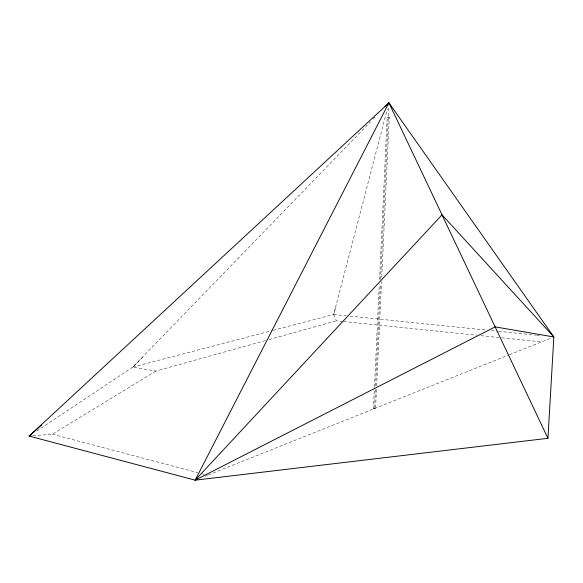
<?xml version="1.0" encoding="UTF-8"?>
<svg xmlns="http://www.w3.org/2000/svg" width="583" height="583" viewBox="0 0 583 583"><rect width="100%" height="100%" fill="white"/><g stroke="black" fill="none" stroke-linecap="round" stroke-linejoin="round"><path stroke-width="0.44" stroke-dasharray="2.92 2.19" d="M376.45 389.546L375.554 408.603L374.271 408.8L373.455 408.523L374.439 387.659M374.483 386.748L379.322 284.205M379.533 279.672L387.192 117.234L388.212 117.023L389.291 117.314L381.719 277.931M375.408 389.459L374.505 408.566L375.43 408.727M375.576 385.815L380.386 283.906M380.597 279.359L388.795 105.567M376.625 385.917L381.544 281.56M342.746 321.452L336.42 320.803L333.68 314.492L387.323 108.985M273.136 330.35L333.68 314.492L336.056 305.842M389.291 117.314L387.192 117.234M373.455 408.523L375.554 408.603M36.714 431.034L132.742 367.115L370.584 121.76M373.113 119.151L375.641 116.534M265.425 340.574L155.865 371.079L132.742 367.115L143.855 356.177M32.728 435.785L52.404 434.226L155.865 371.079M208.437 474.897L508.522 355.062M509.367 354.726L551.38 337.951M205.107 476.224L207.541 475.225M268.931 339.598L336.42 320.803M132.742 367.115L272.261 330.576M333.68 314.492L346.368 315.782M349.989 316.154L485.894 330.029M491.331 330.583L497.678 331.231M498.582 331.319L535.726 335.116M536.637 335.21L539.355 335.487M343.649 321.546L476.442 335.21M480.96 335.677L500.833 337.717M501.737 337.812L541.483 341.9M52.404 434.226L197.899 472.675M202.279 473.833L204.035 474.3"/><path stroke-width="0.87" d="M547.947 438.299L553.85 336.967L388.927 102.834L29.15 436.069L195.167 480.166L547.947 438.299L388.927 102.834L385.13 106.747M195.167 480.166L442.031 214.857L553.85 336.967L495.127 326.881L195.167 480.166L388.927 102.834M30.935 435.931L29.15 436.069L41.371 425.167M29.15 436.069L31.416 434.561"/></g></svg>
